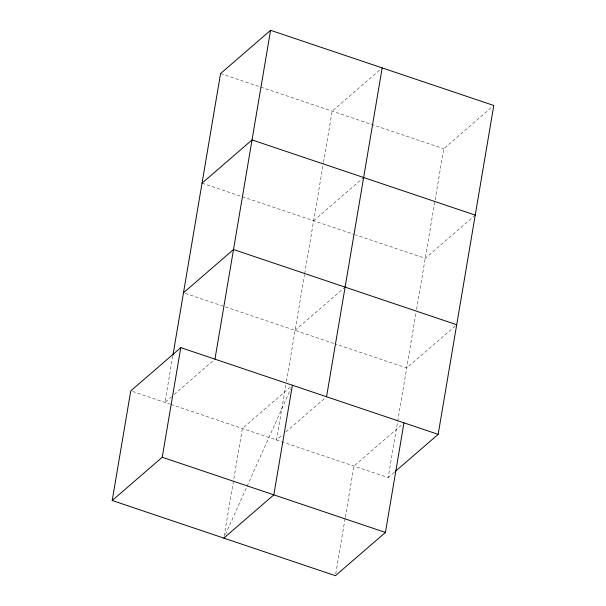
<?xml version="1.0" encoding="UTF-8"?>
<svg xmlns="http://www.w3.org/2000/svg" width="606" height="606" viewBox="0 0 606 606"><rect width="100%" height="100%" fill="white"/><g stroke="black" fill="none" stroke-linecap="round" stroke-linejoin="round"><path stroke-width="0.45" stroke-dasharray="3.03 2.27" d="M172.801 355.957L164.946 402.407L171.377 396.847M224.129 536.249L242.355 428.487L290.948 386.469M285.812 385.196L276.548 440.001L282.26 435.063M286.441 381.477L304.515 274.647M304.666 273.715L323.369 163.165M323.528 162.241L332.164 111.148L380.757 69.129M335.732 573.844L345.162 518.107M345.314 517.176L353.957 466.082L402.543 424.064M170.93 404.422L388.143 477.596L415.958 313.166M416.587 309.454L434.972 200.76M435.123 199.836L443.766 148.743L492.36 106.724M225.364 534.651L246.672 487.148M247.059 486.285L290.827 388.688M313.628 220.766L363.645 177.513M174.233 394.377L214.244 359.775M295.084 330.384L345.102 287.13M475.248 215.107L425.23 258.361L355.586 234.901M285.835 431.972L325.134 397.99M455.273 325.967L406.687 367.978L335.262 343.92M388.143 477.596L394.574 472.036M220.569 73.553L259.853 86.787M260.739 87.082L443.766 148.743M202.025 183.171L354.699 234.598M185.269 293.387L334.368 343.617M132.54 391.491L170.036 404.126"/><path stroke-width="0.91" d="M403.975 422.829L385.431 532.447L335.421 575.7L112.216 500.511L130.752 390.893L180.77 347.639L438.161 434.35L493.784 105.489L270.579 30.3L220.569 73.553L172.96 355.033M112.216 500.511L162.234 457.257L180.77 347.639M214.963 359.153L270.579 30.3M292.372 385.234L273.836 494.852L223.819 538.105M326.558 396.748L382.181 67.895M202.025 183.171L252.043 139.918L475.248 215.107M183.482 292.789L233.499 249.536L456.704 324.725M395.294 471.423L438.161 434.35M162.234 457.257L385.431 532.447"/></g></svg>
